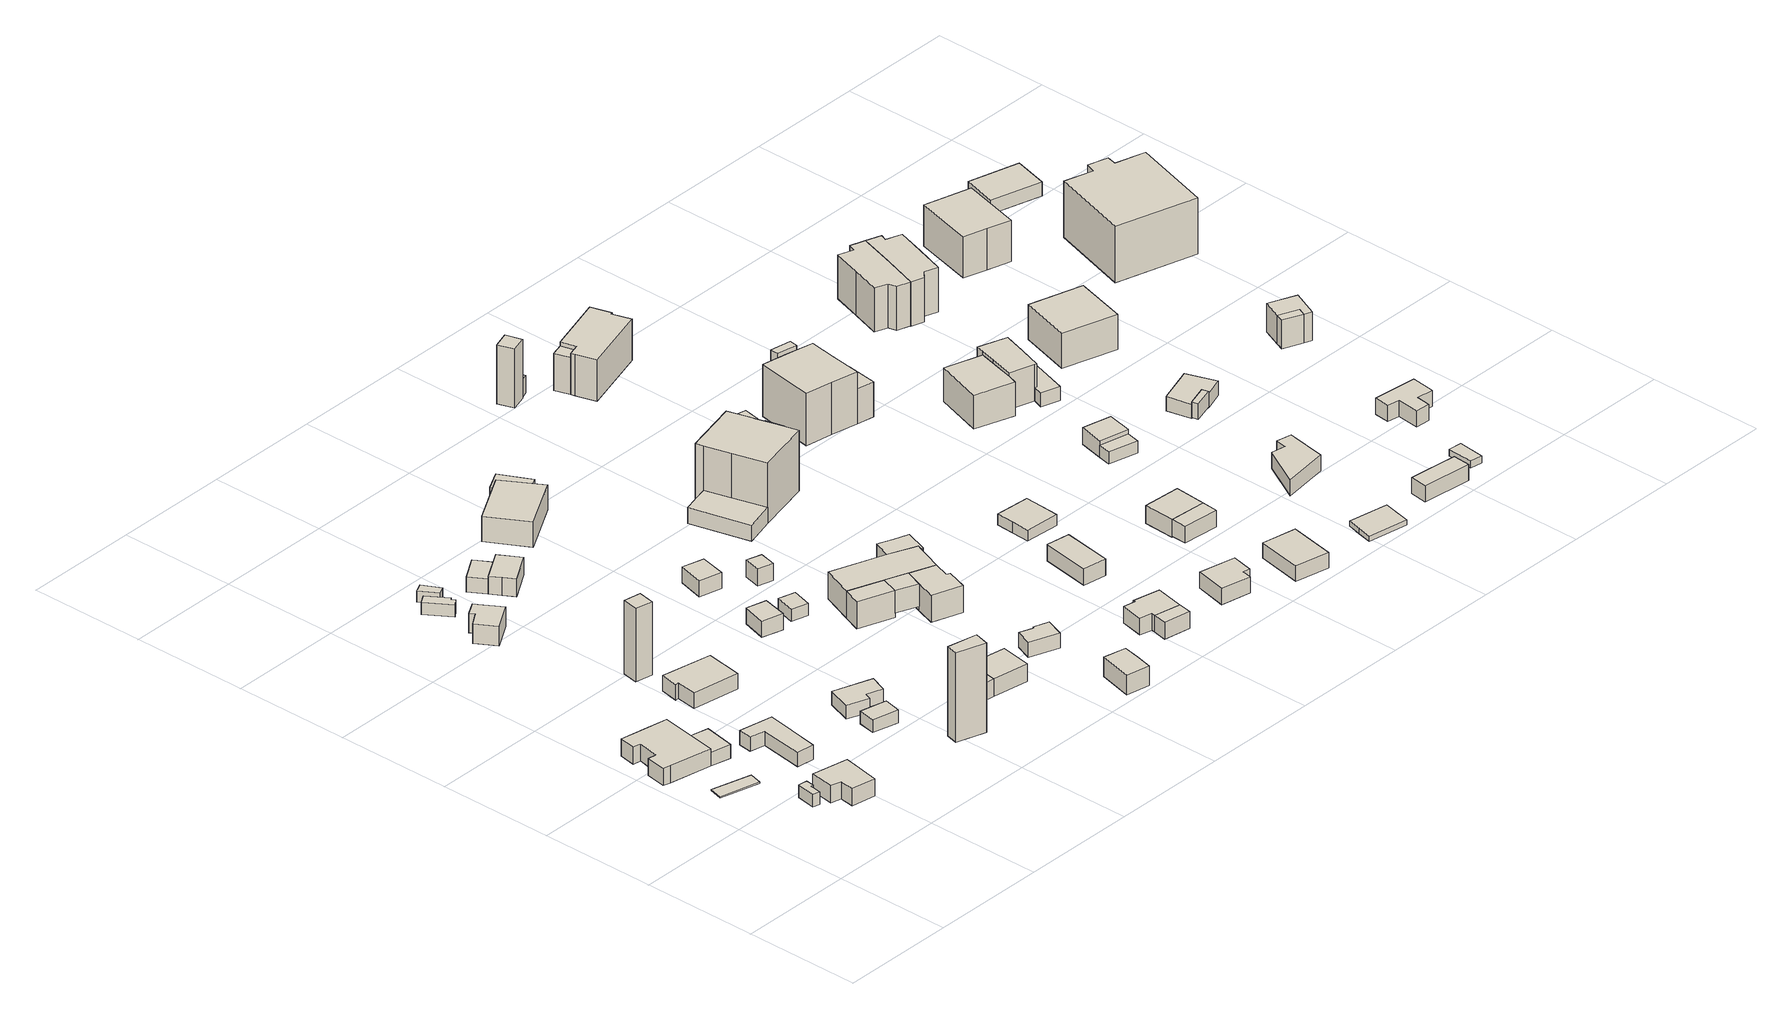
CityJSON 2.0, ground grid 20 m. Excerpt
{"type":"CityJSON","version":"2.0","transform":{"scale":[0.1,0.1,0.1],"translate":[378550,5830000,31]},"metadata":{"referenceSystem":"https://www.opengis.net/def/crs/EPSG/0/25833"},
"CityObjects":{
"building1":{"type":"Building","attributes":{"Gemeindeschluessel":"11000012","BezugspunktDach":"2200","function":"31001_2463","measuredHeight":0.22,"storeysAboveGround":1},"address":[{"country":"Germany","locality":"Berlin","thoroughfareNumber":"24 (1)","thoroughfareName":"Fährstraße"}],"geometry":[{"type":"Solid","lod":"1","boundaries":[[[[0,1,2,3]],[[4,5,6,7]],[[4,7,3,2]],[[5,4,2,1]],[[6,5,1,0]],[[7,6,0,3]]]]}]},
"building2":{"type":"Building","attributes":{"Gemeindeschluessel":"11000012","BezugspunktDach":"2200","function":"31001_1312","measuredHeight":2.21,"storeysAboveGround":1},"address":[{"country":"Germany","locality":"Berlin","thoroughfareNumber":"25 (7)","thoroughfareName":"Fährstraße"}],"geometry":[{"type":"Solid","lod":"1","boundaries":[[[[8,9,10,11,12,13]],[[14,15,16,17,18,19]],[[14,19,13,12]],[[15,14,12,11]],[[16,15,11,10]],[[17,16,10,9]],[[18,17,9,8]],[[19,18,8,13]]]]}]},
"building3":{"type":"Building","attributes":{"Gemeindeschluessel":"11000012","BezugspunktDach":"2200","function":"31001_1010","measuredHeight":3.65,"storeysAboveGround":1},"address":[{"country":"Germany","locality":"Berlin","thoroughfareNumber":"24","thoroughfareName":"Fährstraße"}],"geometry":[{"type":"Solid","lod":"1","boundaries":[[[[20,21,22,23,24,25,26,27,28,29,30]],[[31,32,33,34,35,36,37,38,39,40,41]],[[31,41,30,29]],[[32,31,29,28]],[[33,32,28,27]],[[34,33,27,26]],[[35,34,26,25]],[[36,35,25,24]],[[37,36,24,23]],[[38,37,23,22]],[[39,38,22,21]],[[40,39,21,20]],[[41,40,20,30]]]]}]},
"building4":{"type":"Building","attributes":{"Gemeindeschluessel":"11000012","BezugspunktDach":"2200","function":"31001_1312","measuredHeight":2.99,"storeysAboveGround":1},"address":[{"country":"Germany","locality":"Berlin","thoroughfareNumber":"25 (6)","thoroughfareName":"Fährstraße"}],"geometry":[{"type":"Solid","lod":"1","boundaries":[[[[42,43,44,45,46,47]],[[48,49,50,51,52,53]],[[48,53,47,46]],[[49,48,46,45]],[[50,49,45,44]],[[51,50,44,43]],[[52,51,43,42]],[[53,52,42,47]]]]}]},
"building5":{"type":"Building","attributes":{"Gemeindeschluessel":"11000012","BezugspunktDach":"2200","function":"51009_1610","measuredHeight":2.97,"storeysAboveGround":0},"address":[{"country":"Germany","locality":"Berlin"}],"geometry":[{"type":"Solid","lod":"1","boundaries":[[[[54,55,56,57]],[[38,58,59,39]],[[38,39,57,56]],[[58,38,56,55]],[[59,58,55,54]],[[39,59,54,57]]]]}]},
"building6":{"type":"Building","attributes":{"Gemeindeschluessel":"11000012","BezugspunktDach":"2200","function":"31001_1312","measuredHeight":2.5,"storeysAboveGround":1},"address":[{"country":"Germany","locality":"Berlin","thoroughfareNumber":"25 (8)","thoroughfareName":"Fährstraße"}],"geometry":[{"type":"Solid","lod":"1","boundaries":[[[[60,61,62,63,64,65]],[[66,67,68,69,70,71]],[[66,71,65,64]],[[67,66,64,63]],[[68,67,63,62]],[[69,68,62,61]],[[70,69,61,60]],[[71,70,60,65]]]]}]},
"building7":{"type":"Building","attributes":{"Gemeindeschluessel":"11000012","BezugspunktDach":"2200","function":"31001_1312","measuredHeight":12.79,"storeysAboveGround":1},"address":[{"country":"Germany","locality":"Berlin","thoroughfareNumber":"25 (10)","thoroughfareName":"Fährstraße"}],"geometry":[{"type":"Solid","lod":"1","boundaries":[[[[72,73,74,75]],[[76,77,78,79]],[[76,79,75,74]],[[77,76,74,73]],[[78,77,73,72]],[[79,78,72,75]]]]}]},
"building8":{"type":"Building","attributes":{"Gemeindeschluessel":"11000012","BezugspunktDach":"2200","function":"31001_1312","measuredHeight":2.69,"storeysAboveGround":1},"address":[{"country":"Germany","locality":"Berlin","thoroughfareNumber":"25 (9)","thoroughfareName":"Fährstraße"}],"geometry":[{"type":"Solid","lod":"1","boundaries":[[[[80,81,82,83,84,85]],[[86,87,88,89,90,91]],[[86,91,85,84]],[[87,86,84,83]],[[88,87,83,82]],[[89,88,82,81]],[[90,89,81,80]],[[91,90,80,85]]]]}]},
"building9":{"type":"Building","attributes":{"Gemeindeschluessel":"11000012","BezugspunktDach":"2200","function":"31001_1312","measuredHeight":3.4,"storeysAboveGround":1},"address":[{"country":"Germany","locality":"Berlin","thoroughfareNumber":"12B","thoroughfareName":"Fährstraße"}],"geometry":[{"type":"Solid","lod":"1","boundaries":[[[[92,93,94,95,96,97]],[[98,99,100,101,102,103]],[[98,103,97,96]],[[99,98,96,95]],[[100,99,95,94]],[[101,100,94,93]],[[102,101,93,92]],[[103,102,92,97]]]]}]},
"building10":{"type":"Building","attributes":{"Gemeindeschluessel":"11000012","BezugspunktDach":"2200","function":"51009_1611","measuredHeight":2.17,"storeysAboveGround":0},"address":[{"country":"Germany","locality":"Berlin"}],"geometry":[{"type":"Solid","lod":"1","boundaries":[[[[104,105,106,107]],[[108,109,110,111]],[[108,111,107,106]],[[109,108,106,105]],[[110,109,105,104]],[[111,110,104,107]]]]}]},
"building11":{"type":"Building","attributes":{"Gemeindeschluessel":"11000012","BezugspunktDach":"2200","function":"31001_2723","measuredHeight":2.06,"storeysAboveGround":1},"address":[{"country":"Germany","locality":"Berlin","thoroughfareNumber":"12B (1)","thoroughfareName":"Fährstraße"}],"geometry":[{"type":"Solid","lod":"1","boundaries":[[[[112,113,114,115,116,117]],[[118,119,120,121,122,123]],[[118,123,117,116]],[[119,118,116,115]],[[120,119,115,114]],[[121,120,114,113]],[[122,121,113,112]],[[123,122,112,117]]]]}]},
"building12":{"type":"Building","attributes":{"Gemeindeschluessel":"11000012","BezugspunktDach":"2200","function":"31001_2723","measuredHeight":15.61,"storeysAboveGround":1},"address":[{"country":"Germany","locality":"Berlin","thoroughfareNumber":"76 (15)","thoroughfareName":"Alt-Heiligensee"}],"geometry":[{"type":"Solid","lod":"1","boundaries":[[[[124,125,126,127]],[[128,129,130,131]],[[128,131,127,126]],[[129,128,126,125]],[[130,129,125,124]],[[131,130,124,127]]]]}]},
"building13":{"type":"Building","attributes":{"Gemeindeschluessel":"11000012","BezugspunktDach":"2200","function":"31001_2723","measuredHeight":1.94,"storeysAboveGround":1},"address":[{"country":"Germany","locality":"Berlin","thoroughfareNumber":"12A (1)","thoroughfareName":"Fährstraße"}],"geometry":[{"type":"Solid","lod":"1","boundaries":[[[[132,133,134,135]],[[136,137,138,139]],[[136,139,135,134]],[[137,136,134,133]],[[138,137,133,132]],[[139,138,132,135]]]]}]},
"building14":{"type":"Building","attributes":{"Gemeindeschluessel":"11000012","BezugspunktDach":"2200","function":"31001_1312","measuredHeight":2.45,"storeysAboveGround":1},"address":[{"country":"Germany","locality":"Berlin","thoroughfareNumber":"25 (5)","thoroughfareName":"Fährstraße"}],"geometry":[{"type":"Solid","lod":"1","boundaries":[[[[140,141,142,143,144,145]],[[146,147,148,149,150,151]],[[146,151,145,144]],[[147,146,144,143]],[[148,147,143,142]],[[149,148,142,141]],[[150,149,141,140]],[[151,150,140,145]]]]}]},
"building15":{"type":"Building","attributes":{"Gemeindeschluessel":"11000012","BezugspunktDach":"2200","function":"51009_1610","measuredHeight":2.6,"storeysAboveGround":0},"address":[{"country":"Germany","locality":"Berlin"}],"geometry":[{"type":"Solid","lod":"1","boundaries":[[[[152,153,154,155]],[[156,157,158,159]],[[156,159,155,154]],[[157,156,154,153]],[[158,157,153,152]],[[159,158,152,155]]]]}]},
"building16":{"type":"Building","attributes":{"Gemeindeschluessel":"11000012","BezugspunktDach":"2200","function":"31001_1312","measuredHeight":3.6,"storeysAboveGround":1},"address":[{"country":"Germany","locality":"Berlin","thoroughfareNumber":"12A","thoroughfareName":"Fährstraße"}],"geometry":[{"type":"Solid","lod":"1","boundaries":[[[[160,161,162,163,164]],[[165,166,167,168,158]],[[165,158,164,163]],[[166,165,163,162]],[[167,166,162,161]],[[168,167,161,160]],[[158,168,160,164]]]]}]},
"building17":{"type":"Building","attributes":{"Gemeindeschluessel":"11000012","BezugspunktDach":"2200","function":"51009_1610","measuredHeight":3.04,"storeysAboveGround":0},"address":[{"country":"Germany","locality":"Berlin"}],"geometry":[{"type":"Solid","lod":"1","boundaries":[[[[169,170,171,172]],[[173,174,175,176]],[[173,176,172,171]],[[174,173,171,170]],[[175,174,170,169]],[[176,175,169,172]]]]}]},
"building18":{"type":"Building","attributes":{"Gemeindeschluessel":"11000012","BezugspunktDach":"2200","function":"31001_1312","measuredHeight":2.78,"storeysAboveGround":1},"address":[{"country":"Germany","locality":"Berlin","thoroughfareNumber":"25 (3)","thoroughfareName":"Fährstraße"}],"geometry":[{"type":"Solid","lod":"1","boundaries":[[[[177,178,179,180]],[[181,182,183,184]],[[181,184,180,179]],[[182,181,179,178]],[[183,182,178,177]],[[184,183,177,180]]]]}]},
"building19":{"type":"Building","attributes":{"Gemeindeschluessel":"11000012","BezugspunktDach":"2200","function":"31001_1312","measuredHeight":3.09,"storeysAboveGround":1},"address":[{"country":"Germany","locality":"Berlin","thoroughfareNumber":"76 (13)","thoroughfareName":"Alt-Heiligensee"}],"geometry":[{"type":"Solid","lod":"1","boundaries":[[[[185,186,170,169]],[[174,187,188,175]],[[174,175,169,170]],[[187,174,170,186]],[[188,187,186,185]],[[175,188,185,169]]]]}]},
"building20":{"type":"Building","attributes":{"Gemeindeschluessel":"11000012","BezugspunktDach":"2200","function":"31001_1312","measuredHeight":2.57,"storeysAboveGround":1},"address":[{"country":"Germany","locality":"Berlin","thoroughfareNumber":"25 (4)","thoroughfareName":"Fährstraße"}],"geometry":[{"type":"Solid","lod":"1","boundaries":[[[[189,190,191,192]],[[193,194,195,196]],[[193,196,192,191]],[[194,193,191,190]],[[195,194,190,189]],[[196,195,189,192]]]]}]},
"building21":{"type":"Building","attributes":{"Gemeindeschluessel":"11000012","BezugspunktDach":"2200","function":"31001_1312","measuredHeight":2.84,"storeysAboveGround":1},"address":[{"country":"Germany","locality":"Berlin","thoroughfareNumber":"25 (1)","thoroughfareName":"Fährstraße"}],"geometry":[{"type":"Solid","lod":"1","boundaries":[[[[197,198,199,200]],[[201,202,203,204]],[[201,204,200,199]],[[202,201,199,198]],[[203,202,198,197]],[[204,203,197,200]]]]}]},
"building22":{"type":"Building","attributes":{"Gemeindeschluessel":"11000012","BezugspunktDach":"2200","function":"31001_1312","measuredHeight":3.73,"storeysAboveGround":1},"address":[{"country":"Germany","locality":"Berlin","thoroughfareNumber":"76 (11)","thoroughfareName":"Alt-Heiligensee"}],"geometry":[{"type":"Solid","lod":"1","boundaries":[[[[205,206,207,208,209]],[[210,211,212,213,214]],[[210,214,209,208]],[[211,210,208,207]],[[212,211,207,206]],[[213,212,206,205]],[[214,213,205,209]]]]}]},
"building23":{"type":"Building","attributes":{"Gemeindeschluessel":"11000012","BezugspunktDach":"2200","function":"31001_1010","measuredHeight":5.39,"storeysAboveGround":1},"address":[{"country":"Germany","locality":"Berlin","thoroughfareNumber":"12","thoroughfareName":"Fährstraße"}],"geometry":[{"type":"Solid","lod":"1","boundaries":[[[[215,216,217,218]],[[219,220,221,222]],[[219,222,218,217]],[[220,219,217,216]],[[221,220,216,215]],[[222,221,215,218]]]]}]},
"building24":{"type":"Building","attributes":{"Gemeindeschluessel":"11000012","BezugspunktDach":"2200","function":"31001_1312","measuredHeight":3.02,"storeysAboveGround":1},"address":[{"country":"Germany","locality":"Berlin","thoroughfareNumber":"25 (2)","thoroughfareName":"Fährstraße"}],"geometry":[{"type":"Solid","lod":"1","boundaries":[[[[223,224,225,226]],[[227,228,229,230]],[[227,230,226,225]],[[228,227,225,224]],[[229,228,224,223]],[[230,229,223,226]]]]}]},
"building25":{"type":"Building","attributes":{"Gemeindeschluessel":"11000012","BezugspunktDach":"2200","function":"31001_2723","measuredHeight":2.63,"storeysAboveGround":1},"address":[{"country":"Germany","locality":"Berlin","thoroughfareNumber":"76 (12)","thoroughfareName":"Alt-Heiligensee"}],"geometry":[{"type":"Solid","lod":"1","boundaries":[[[[231,232,233,234,235,236]],[[237,238,239,240,241,242]],[[237,242,236,235]],[[238,237,235,234]],[[239,238,234,233]],[[240,239,233,232]],[[241,240,232,231]],[[242,241,231,236]]]]}]},
"building26":{"type":"Building","attributes":{"Gemeindeschluessel":"11000012","BezugspunktDach":"2200","function":"51009_1610","measuredHeight":3.82,"storeysAboveGround":0},"address":[{"country":"Germany","locality":"Berlin"}],"geometry":[{"type":"Solid","lod":"1","boundaries":[[[[243,244,245,246]],[[247,248,249,250]],[[247,250,246,245]],[[248,247,245,244]],[[249,248,244,243]],[[250,249,243,246]]]]}]},
"building27":{"type":"Building","attributes":{"Gemeindeschluessel":"11000012","function":"31001_1010"},"address":[{"country":"Germany","locality":"Berlin","thoroughfareNumber":"27","thoroughfareName":"Fährstraße"}],"children":["building27-1","building27-2","building27-3","building27-4"]},
"building27-1":{"type":"BuildingPart","attributes":{"BezugspunktDach":"2200","measuredHeight":4.66,"storeysAboveGround":1},"parents":["building27"],"geometry":[{"type":"MultiSurface","lod":"1","boundaries":[[[245,244,251,252,253,254,255]],[[256,257,258,259,260,261,262]],[[256,262,255,254]],[[257,256,254,253]],[[263,264,265,257,253,252],[265,264,266,257]],[[259,258,252,251]],[[261,260,244,245]],[[258,265,264,263]],[[264,265,257,266]],[[244,260,259,251]],[[245,255,262,261]]]}]},
"building27-2":{"type":"BuildingPart","attributes":{"BezugspunktDach":"2200","measuredHeight":7.14,"storeysAboveGround":1},"parents":["building27"],"geometry":[{"type":"Solid","lod":"1","boundaries":[[[[264,263,267,268,269,270,266]],[[271,272,273,274,258,265,257]],[[271,257,266,270]],[[272,271,270,269]],[[273,272,269,268]],[[274,273,268,267]],[[258,274,267,263]],[[265,258,263,264]],[[257,265,264,266]]]]}]},
"building27-3":{"type":"BuildingPart","attributes":{"BezugspunktDach":"2200","measuredHeight":4.66,"storeysAboveGround":1},"parents":["building27"],"geometry":[{"type":"Solid","lod":"1","boundaries":[[[[246,245,255,275]],[[262,261,276,277]],[[262,277,275,255]],[[276,261,245,246]],[[277,276,246,275]],[[255,245,261,262]]]]}]},
"building27-4":{"type":"BuildingPart","attributes":{"BezugspunktDach":"2200","measuredHeight":4.74,"storeysAboveGround":1},"parents":["building27"],"geometry":[{"type":"MultiSurface","lod":"1","boundaries":[[[278,279,280,251,244,243,281]],[[282,260,259,283,284,285,286]],[[282,286,281,243]],[[260,282,243,244]],[[287,251,244,260,244,251]],[[283,259,251,280]],[[284,283,280,279]],[[285,284,279,278]],[[286,285,278,281]],[[259,260,244,251,287]]]}]},
"building28":{"type":"Building","attributes":{"Gemeindeschluessel":"11000012","BezugspunktDach":"2200","function":"31001_2463","measuredHeight":2.9,"storeysAboveGround":1},"address":[{"country":"Germany","locality":"Berlin","thoroughfareNumber":"12 (1)","thoroughfareName":"Fährstraße"}],"geometry":[{"type":"Solid","lod":"1","boundaries":[[[[288,289,290,291,292]],[[293,294,295,219,296]],[[293,296,292,291]],[[294,293,291,290]],[[295,294,290,289]],[[219,295,289,288]],[[296,219,288,292]]]]}]},
"building29":{"type":"Building","attributes":{"Gemeindeschluessel":"11000012","BezugspunktDach":"2200","function":"31001_2463","measuredHeight":3.04,"storeysAboveGround":1},"address":[{"country":"Germany","locality":"Berlin","thoroughfareNumber":"28 (1)","thoroughfareName":"Fährstraße"}],"geometry":[{"type":"Solid","lod":"1","boundaries":[[[[297,298,299,300,301]],[[302,303,304,305,306]],[[302,306,301,300]],[[303,302,300,299]],[[304,303,299,298]],[[305,304,298,297]],[[306,305,297,301]]]]}]},
"building30":{"type":"Building","attributes":{"Gemeindeschluessel":"11000012","BezugspunktDach":"2200","function":"51009_1610","measuredHeight":2.92,"storeysAboveGround":0},"address":[{"country":"Germany","locality":"Berlin"}],"geometry":[{"type":"Solid","lod":"1","boundaries":[[[[307,308,309,310]],[[311,312,313,314]],[[311,314,310,309]],[[312,311,309,308]],[[313,312,308,307]],[[314,313,307,310]]]]}]},
"building31":{"type":"Building","attributes":{"Gemeindeschluessel":"11000012","BezugspunktDach":"2200","function":"31001_1312","measuredHeight":2.95,"storeysAboveGround":1},"address":[{"country":"Germany","locality":"Berlin","thoroughfareNumber":"76 (10)","thoroughfareName":"Alt-Heiligensee"}],"geometry":[{"type":"Solid","lod":"1","boundaries":[[[[315,309,308,316,317,318,319,320]],[[321,322,323,324,312,311,325,326]],[[321,326,320,319]],[[322,321,319,318]],[[323,322,318,317]],[[324,323,317,316]],[[312,324,316,308]],[[311,312,308,309]],[[325,311,309,315]],[[326,325,315,320]]]]}]},
"building32":{"type":"Building","attributes":{"Gemeindeschluessel":"11000012","function":"31001_1010"},"address":[{"country":"Germany","locality":"Berlin","thoroughfareNumber":"28","thoroughfareName":"Fährstraße"}],"children":["building32-1","building32-2","building32-3"]},
"building32-1":{"type":"BuildingPart","attributes":{"BezugspunktDach":"2200","measuredHeight":12.98,"storeysAboveGround":2},"parents":["building32"],"geometry":[{"type":"MultiSurface","lod":"1","boundaries":[[[327,328,329,330,331,332,333,334,335,336]],[[337,338,339,340,341,342,304,343,303,344]],[[337,344,336,335]],[[338,337,335,334],[345,346,347,348]],[[339,338,334,333]],[[349,350,333,332]],[[351,349,340,332,331]],[[341,351,331]],[[342,341,331,330]],[[304,342,330,329]],[[343,304,329,328]],[[303,343,328,327]],[[344,303,327,336]],[[347,346,345,348]],[[340,339,350,349]],[[352,341,340,349,351]]]}]},
"building32-2":{"type":"BuildingPart","attributes":{"BezugspunktDach":"2200","measuredHeight":8.15,"storeysAboveGround":2},"parents":["building32"],"geometry":[{"type":"MultiSurface","lod":"1","boundaries":[[[351,353,354,355,350]],[[338,356,357,341,339]],[[338,339,350,355]],[[356,338,346,358,359,347,360,355,354]],[[357,356,354,353]],[[341,357,353,351]],[[361,340,362]],[[360,347,359,358,346]],[[363,341,351]],[[339,362,340,349,350]],[[341,351,349,340,361]]]}]},
"building32-3":{"type":"BuildingPart","attributes":{"BezugspunktDach":"2200","measuredHeight":7.68,"storeysAboveGround":2},"parents":["building32"],"geometry":[{"type":"Solid","lod":"1","boundaries":[[[[347,359,364,365,366,348]],[[367,368,369,358,346,345]],[[367,345,348,366]],[[368,367,366,365]],[[369,368,365,364]],[[358,369,364,359]],[[358,359,347,346]],[[345,346,347,348]]]]}]},
"building33":{"type":"Building","attributes":{"Gemeindeschluessel":"11000012","BezugspunktDach":"2200","function":"31001_1312","measuredHeight":2.84,"storeysAboveGround":1},"address":[{"country":"Germany","locality":"Berlin","thoroughfareNumber":"74 (12)","thoroughfareName":"Alt-Heiligensee"}],"geometry":[{"type":"Solid","lod":"1","boundaries":[[[[370,371,372,373]],[[374,375,376,377]],[[374,377,373,372]],[[375,374,372,371]],[[376,375,371,370]],[[377,376,370,373]]]]}]},
"building34":{"type":"Building","attributes":{"Gemeindeschluessel":"11000012","BezugspunktDach":"2200","function":"31001_1312","measuredHeight":2.86,"storeysAboveGround":1},"address":[{"country":"Germany","locality":"Berlin","thoroughfareNumber":"76 (9)","thoroughfareName":"Alt-Heiligensee"}],"geometry":[{"type":"Solid","lod":"1","boundaries":[[[[378,379,380,381,382,383]],[[384,385,386,387,388,389]],[[384,389,383,382]],[[385,384,382,381]],[[386,385,381,380]],[[387,386,380,379]],[[388,387,379,378]],[[389,388,378,383]]]]}]},
"building35":{"type":"Building","attributes":{"Gemeindeschluessel":"11000012","BezugspunktDach":"2200","function":"31001_2000","measuredHeight":10.31,"storeysAboveGround":1},"address":[{"country":"Germany","locality":"Berlin","thoroughfareNumber":"10 (1)","thoroughfareName":"Fährstraße"}],"geometry":[{"type":"Solid","lod":"1","boundaries":[[[[390,391,392,393]],[[394,395,396,397]],[[394,397,393,392]],[[395,394,392,391]],[[396,395,391,390]],[[397,396,390,393]]]]}]},
"building36":{"type":"Building","attributes":{"Gemeindeschluessel":"11000012","BezugspunktDach":"2200","function":"31001_1312","measuredHeight":2.56,"storeysAboveGround":1},"address":[{"country":"Germany","locality":"Berlin","thoroughfareNumber":"74 (11)","thoroughfareName":"Alt-Heiligensee"}],"geometry":[{"type":"Solid","lod":"1","boundaries":[[[[398,399,400,401,402,403]],[[404,405,406,407,408,409]],[[404,409,403,402]],[[405,404,402,401]],[[406,405,401,400]],[[407,406,400,399]],[[408,407,399,398]],[[409,408,398,403]]]]}]},
"building37":{"type":"Building","attributes":{"Gemeindeschluessel":"11000012","BezugspunktDach":"2200","function":"51009_1610","measuredHeight":3,"storeysAboveGround":0},"address":[{"country":"Germany","locality":"Berlin"}],"geometry":[{"type":"Solid","lod":"1","boundaries":[[[[410,411,412,413]],[[414,415,416,417]],[[414,417,413,412]],[[415,414,412,411]],[[416,415,411,410]],[[417,416,410,413]]]]}]},
"building38":{"type":"Building","attributes":{"Gemeindeschluessel":"11000012","BezugspunktDach":"2200","function":"51009_1610","measuredHeight":6.53,"storeysAboveGround":0},"address":[{"country":"Germany","locality":"Berlin"}],"geometry":[{"type":"Solid","lod":"1","boundaries":[[[[418,419,420,421]],[[422,423,424,425]],[[422,425,421,420]],[[423,422,420,419]],[[424,423,419,418]],[[425,424,418,421]]]]}]},
"building39":{"type":"Building","attributes":{"Gemeindeschluessel":"11000012","BezugspunktDach":"2200","function":"31001_2463","measuredHeight":2.23,"storeysAboveGround":1},"address":[{"country":"Germany","locality":"Berlin","thoroughfareNumber":"28 (2)","thoroughfareName":"Fährstraße"}],"geometry":[{"type":"Solid","lod":"1","boundaries":[[[[426,427,428,429]],[[430,431,432,433]],[[430,433,429,428]],[[431,430,428,427]],[[432,431,427,426]],[[433,432,426,429]]]]}]},
"building40":{"type":"Building","attributes":{"Gemeindeschluessel":"11000012","BezugspunktDach":"2200","function":"31001_1312","measuredHeight":2.7,"storeysAboveGround":1},"address":[{"country":"Germany","locality":"Berlin","thoroughfareNumber":"76 (26)","thoroughfareName":"Alt-Heiligensee"}],"geometry":[{"type":"Solid","lod":"1","boundaries":[[[[434,435,436,437]],[[438,439,440,441]],[[438,441,437,436]],[[439,438,436,435]],[[440,439,435,434]],[[441,440,434,437]]]]}]},
"building41":{"type":"Building","attributes":{"Gemeindeschluessel":"11000012","BezugspunktDach":"2200","function":"51009_1610","measuredHeight":2.89,"storeysAboveGround":0},"address":[{"country":"Germany","locality":"Berlin"}],"geometry":[{"type":"Solid","lod":"1","boundaries":[[[[442,443,444,445]],[[446,447,448,449]],[[446,449,445,444]],[[447,446,444,443]],[[448,447,443,442]],[[449,448,442,445]]]]}]},
"building42":{"type":"Building","attributes":{"Gemeindeschluessel":"11000012","BezugspunktDach":"2200","function":"31001_1312","measuredHeight":3.02,"storeysAboveGround":1},"address":[{"country":"Germany","locality":"Berlin","thoroughfareNumber":"74 (13)","thoroughfareName":"Alt-Heiligensee"}],"geometry":[{"type":"Solid","lod":"1","boundaries":[[[[443,450,451,444]],[[452,453,454,455]],[[452,455,444,451]],[[453,452,451,450]],[[454,453,450,443]],[[455,454,443,444]]]]}]},
"building43":{"type":"Building","attributes":{"Gemeindeschluessel":"11000012","BezugspunktDach":"2200","function":"31001_1010","measuredHeight":8.7,"storeysAboveGround":1},"address":[{"country":"Germany","locality":"Berlin","thoroughfareNumber":"10","thoroughfareName":"Fährstraße"}],"geometry":[{"type":"Solid","lod":"1","boundaries":[[[[456,457,458,459,460,461,462,463,464,465]],[[423,422,466,467,468,469,470,471,472,424]],[[423,424,465,464]],[[422,423,464,463]],[[466,422,463,462]],[[467,466,462,461]],[[468,467,461,460]],[[469,468,460,459]],[[470,469,459,458]],[[471,470,458,457]],[[472,471,457,456]],[[424,472,456,465]]]]}]},
"building44":{"type":"Building","attributes":{"Gemeindeschluessel":"11000012","function":"31001_1010"},"address":[{"country":"Germany","locality":"Berlin","thoroughfareNumber":"29","thoroughfareName":"Fährstraße"}],"children":["building44-1","building44-2"]},
"building44-1":{"type":"BuildingPart","attributes":{"BezugspunktDach":"2200","measuredHeight":12.15,"storeysAboveGround":1},"parents":["building44"],"geometry":[{"type":"MultiSurface","lod":"1","boundaries":[[[473,474,475,476,477,478,479]],[[480,481,482,483,484,485,486]],[[480,486,479,478]],[[481,480,478,477]],[[482,481,477,476]],[[483,482,476,475]],[[487,488,475,474]],[[485,484,474,473]],[[486,485,473,479]],[[484,483,488,487]]]}]},
"building44-2":{"type":"BuildingPart","attributes":{"BezugspunktDach":"2200","measuredHeight":6.11,"storeysAboveGround":1},"parents":["building44"],"geometry":[{"type":"Solid","lod":"1","boundaries":[[[[489,490,488,487]],[[483,491,492,484]],[[491,483,488,490]],[[492,491,490,489]],[[484,492,489,487]],[[483,484,487,488]]]]}]},
"building45":{"type":"Building","attributes":{"Gemeindeschluessel":"11000012","BezugspunktDach":"2200","function":"51009_1610","measuredHeight":9.56,"storeysAboveGround":0},"address":[{"country":"Germany","locality":"Berlin"}],"geometry":[{"type":"Solid","lod":"1","boundaries":[[[[493,494,495,496]],[[497,498,499,500]],[[497,500,496,495]],[[498,497,495,494]],[[499,498,494,493]],[[500,499,493,496]]]]}]},
"building46":{"type":"Building","attributes":{"Gemeindeschluessel":"11000012","BezugspunktDach":"2200","function":"31001_1312","measuredHeight":1.49,"storeysAboveGround":1},"address":[{"country":"Germany","locality":"Berlin","thoroughfareNumber":"76 (8)","thoroughfareName":"Alt-Heiligensee"}],"geometry":[{"type":"Solid","lod":"1","boundaries":[[[[501,502,503,504,505,506]],[[507,508,509,510,511,512]],[[507,512,506,505]],[[508,507,505,504]],[[509,508,504,503]],[[510,509,503,502]],[[511,510,502,501]],[[512,511,501,506]]]]}]},
"building47":{"type":"Building","attributes":{"Gemeindeschluessel":"11000012","BezugspunktDach":"2200","function":"51009_1610","measuredHeight":2.12,"storeysAboveGround":0},"address":[{"country":"Germany","locality":"Berlin"}],"geometry":[{"type":"Solid","lod":"1","boundaries":[[[[513,514,515,516]],[[517,518,519,520]],[[517,520,516,515]],[[518,517,515,514]],[[519,518,514,513]],[[520,519,513,516]]]]}]},
"building48":{"type":"Building","attributes":{"Gemeindeschluessel":"11000012","BezugspunktDach":"2200","function":"31001_1312","measuredHeight":3.42,"storeysAboveGround":1},"address":[{"country":"Germany","locality":"Berlin","thoroughfareNumber":"74 (10)","thoroughfareName":"Alt-Heiligensee"}],"geometry":[{"type":"Solid","lod":"1","boundaries":[[[[521,522,523,524]],[[525,526,518,517]],[[525,517,524,523]],[[526,525,523,522]],[[518,526,522,521]],[[517,518,521,524]]]]}]},
"building49":{"type":"Building","attributes":{"Gemeindeschluessel":"11000012","BezugspunktDach":"2200","function":"31001_1010","measuredHeight":9.29,"storeysAboveGround":1},"address":[{"country":"Germany","locality":"Berlin","thoroughfareNumber":"30B","thoroughfareName":"Fährstraße"}],"geometry":[{"type":"Solid","lod":"1","boundaries":[[[[527,528,529,530,531,532]],[[533,534,535,536,537,538]],[[533,538,532,531]],[[534,533,531,530]],[[535,534,530,529]],[[536,535,529,528]],[[537,536,528,527]],[[538,537,527,532]]]]}]},
"building50":{"type":"Building","attributes":{"Gemeindeschluessel":"11000012","BezugspunktDach":"2200","function":"31001_1312","measuredHeight":2.84,"storeysAboveGround":1},"address":[{"country":"Germany","locality":"Berlin","thoroughfareNumber":"74 (14)","thoroughfareName":"Alt-Heiligensee"}],"geometry":[{"type":"Solid","lod":"1","boundaries":[[[[539,540,541,542,543,544]],[[545,546,547,548,549,550]],[[545,550,544,543]],[[546,545,543,542]],[[547,546,542,541]],[[548,547,541,540]],[[549,548,540,539]],[[550,549,539,544]]]]}]},
"building51":{"type":"Building","attributes":{"Gemeindeschluessel":"11000012","BezugspunktDach":"2200","function":"31001_1010","measuredHeight":8.17,"storeysAboveGround":1},"address":[{"country":"Germany","locality":"Berlin","thoroughfareNumber":"30C","thoroughfareName":"Fährstraße"}],"geometry":[{"type":"Solid","lod":"1","boundaries":[[[[551,552,553,554,555,556,557,558]],[[559,560,561,562,563,564,565,566]],[[559,566,558,557]],[[560,559,557,556]],[[561,560,556,555]],[[562,561,555,554]],[[563,562,554,553]],[[564,563,553,552]],[[565,564,552,551]],[[566,565,551,558]]]]}]},
"building52":{"type":"Building","attributes":{"Gemeindeschluessel":"11000012","BezugspunktDach":"2200","function":"31001_1312","measuredHeight":2.81,"storeysAboveGround":1},"address":[{"country":"Germany","locality":"Berlin","thoroughfareNumber":"76 (7)","thoroughfareName":"Alt-Heiligensee"}],"geometry":[{"type":"Solid","lod":"1","boundaries":[[[[567,568,569,570]],[[571,572,573,574]],[[571,574,570,569]],[[572,571,569,568]],[[573,572,568,567]],[[574,573,567,570]]]]}]},
"building53":{"type":"Building","attributes":{"Gemeindeschluessel":"11000012","BezugspunktDach":"2200","function":"31001_2463","measuredHeight":2.42,"storeysAboveGround":1},"address":[{"country":"Germany","locality":"Berlin","thoroughfareNumber":"30C (1)","thoroughfareName":"Fährstraße"}],"geometry":[{"type":"Solid","lod":"1","boundaries":[[[[575,576,577,578,579,580]],[[565,564,562,581,582,583]],[[565,583,580,579]],[[564,565,579,578]],[[562,564,578,577]],[[581,562,577,576]],[[582,581,576,575]],[[583,582,575,580]]]]}]},
"building54":{"type":"Building","attributes":{"Gemeindeschluessel":"11000012","BezugspunktDach":"2200","function":"51009_1610","measuredHeight":2.78,"storeysAboveGround":0},"address":[{"country":"Germany","locality":"Berlin"}],"geometry":[{"type":"Solid","lod":"1","boundaries":[[[[584,585,586,587]],[[588,589,590,591]],[[588,591,587,586]],[[589,588,586,585]],[[590,589,585,584]],[[591,590,584,587]]]]}]},
"building55":{"type":"Building","attributes":{"Gemeindeschluessel":"11000012","BezugspunktDach":"2200","function":"31001_1312","measuredHeight":2.5,"storeysAboveGround":1},"address":[{"country":"Germany","locality":"Berlin","thoroughfareNumber":"74 (9)","thoroughfareName":"Alt-Heiligensee"}],"geometry":[{"type":"Solid","lod":"1","boundaries":[[[[592,593,594,595,596,597]],[[598,599,600,601,602,603]],[[598,603,597,596]],[[599,598,596,595]],[[600,599,595,594]],[[601,600,594,593]],[[602,601,593,592]],[[603,602,592,597]]]]}]},
"building56":{"type":"Building","attributes":{"Gemeindeschluessel":"11000012","BezugspunktDach":"2200","function":"31001_2723","measuredHeight":1.11,"storeysAboveGround":1},"address":[{"country":"Germany","locality":"Berlin","thoroughfareNumber":"76 (6)","thoroughfareName":"Alt-Heiligensee"}],"geometry":[{"type":"Solid","lod":"1","boundaries":[[[[604,605,606,607]],[[608,609,610,611]],[[608,611,607,606]],[[609,608,606,605]],[[610,609,605,604]],[[611,610,604,607]]]]}]},
"building57":{"type":"Building","attributes":{"Gemeindeschluessel":"11000012","BezugspunktDach":"2200","function":"31001_1010","measuredHeight":11.02,"storeysAboveGround":1},"address":[{"country":"Germany","locality":"Berlin","thoroughfareNumber":"30","thoroughfareName":"Fährstraße"}],"geometry":[{"type":"Solid","lod":"1","boundaries":[[[[612,613,614,615,616,617,618,619,620,621]],[[622,623,624,625,626,627,628,629,630,631]],[[622,631,621,620]],[[623,622,620,619]],[[624,623,619,618]],[[625,624,618,617]],[[626,625,617,616]],[[627,626,616,615]],[[628,627,615,614]],[[629,628,614,613]],[[630,629,613,612]],[[631,630,612,621]]]]}]},
"building58":{"type":"Building","attributes":{"Gemeindeschluessel":"11000012","BezugspunktDach":"2200","function":"31001_1010","measuredHeight":7.69,"storeysAboveGround":1},"address":[{"country":"Germany","locality":"Berlin","thoroughfareNumber":"31A","thoroughfareName":"Fährstraße"}],"geometry":[{"type":"Solid","lod":"1","boundaries":[[[[632,633,634,635]],[[636,637,638,639]],[[636,639,635,634]],[[637,636,634,633]],[[638,637,633,632]],[[639,638,632,635]]]]}]},
"building59":{"type":"Building","attributes":{"Gemeindeschluessel":"11000012","BezugspunktDach":"2200","function":"31001_1010","measuredHeight":11.09,"storeysAboveGround":1},"address":[{"country":"Germany","locality":"Berlin","thoroughfareNumber":"30A","thoroughfareName":"Fährstraße"}],"geometry":[{"type":"Solid","lod":"1","boundaries":[[[[640,641,642,643,644,645,646,616,615,614]],[[647,648,649,650,651,652,653,654,655,656]],[[647,656,614,615]],[[648,647,615,616]],[[649,648,616,646]],[[650,649,646,645]],[[651,650,645,644]],[[652,651,644,643]],[[653,652,643,642]],[[654,653,642,641]],[[655,654,641,640]],[[656,655,640,614]]]]}]},
"building60":{"type":"Building","attributes":{"Gemeindeschluessel":"11000012","BezugspunktDach":"2200","function":"31001_1312","measuredHeight":2.76,"storeysAboveGround":1},"address":[{"country":"Germany","locality":"Berlin","thoroughfareNumber":"74 (15)","thoroughfareName":"Alt-Heiligensee"}],"geometry":[{"type":"Solid","lod":"1","boundaries":[[[[657,658,659,660,661,662,663,664]],[[665,666,667,668,669,670,671,672]],[[665,672,664,663]],[[666,665,663,662]],[[667,666,662,661]],[[668,667,661,660]],[[669,668,660,659]],[[670,669,659,658]],[[671,670,658,657]],[[672,671,657,664]]]]}]},
"building61":{"type":"Building","attributes":{"Gemeindeschluessel":"11000012","BezugspunktDach":"2200","function":"51009_1610","measuredHeight":4.97,"storeysAboveGround":0},"address":[{"country":"Germany","locality":"Berlin"}],"geometry":[{"type":"Solid","lod":"1","boundaries":[[[[673,674,675,676]],[[677,678,679,680]],[[677,680,676,675]],[[678,677,675,674]],[[679,678,674,673]],[[680,679,673,676]]]]}]},
"building62":{"type":"Building","attributes":{"Gemeindeschluessel":"11000012","BezugspunktDach":"2200","function":"31001_1312","measuredHeight":5.01,"storeysAboveGround":1},"address":[{"country":"Germany","locality":"Berlin","thoroughfareNumber":"74 (8)","thoroughfareName":"Alt-Heiligensee"}],"geometry":[{"type":"Solid","lod":"1","boundaries":[[[[674,673,681,682,683,675]],[[684,685,686,679,678,677]],[[684,677,675,683]],[[685,684,683,682]],[[686,685,682,681]],[[679,686,681,673]],[[678,679,673,674]],[[677,678,674,675]]]]}]},
"building63":{"type":"Building","attributes":{"Gemeindeschluessel":"11000012","BezugspunktDach":"2200","function":"31001_1010","measuredHeight":8.01,"storeysAboveGround":1},"address":[{"country":"Germany","locality":"Berlin","thoroughfareNumber":"31","thoroughfareName":"Fährstraße"}],"geometry":[{"type":"Solid","lod":"1","boundaries":[[[[687,688,689,690,691]],[[692,693,694,695,696]],[[692,696,691,690]],[[693,692,690,689]],[[694,693,689,688]],[[695,694,688,687]],[[696,695,687,691]]]]}]},
"building64":{"type":"Building","attributes":{"Gemeindeschluessel":"11000012","BezugspunktDach":"2200","function":"31001_1010","measuredHeight":12.62,"storeysAboveGround":2},"address":[{"country":"Germany","locality":"Berlin","thoroughfareNumber":"32","thoroughfareName":"Fährstraße"}],"geometry":[{"type":"Solid","lod":"1","boundaries":[[[[697,698,699,700,701,702,703,704]],[[705,706,707,708,709,710,711,712]],[[705,712,704,703]],[[706,705,703,702]],[[707,706,702,701]],[[708,707,701,700]],[[709,708,700,699]],[[710,709,699,698]],[[711,710,698,697]],[[712,711,697,704]]]]}]},
"building65":{"type":"Building","attributes":{"Gemeindeschluessel":"11000012","BezugspunktDach":"2200","function":"31001_2463","measuredHeight":2.44,"storeysAboveGround":1},"address":[{"country":"Germany","locality":"Berlin","thoroughfareNumber":"32 (1)","thoroughfareName":"Fährstraße"}],"geometry":[{"type":"Solid","lod":"1","boundaries":[[[[713,714,715,716]],[[717,718,719,720]],[[717,720,716,715]],[[718,717,715,714]],[[719,718,714,713]],[[720,719,713,716]]]]}]}
},
"vertices":[
[110,256,15],[116,278,15],[48,296,15],[42,273,15],[48,296,13],[116,278,13],[110,256,13],[42,273,13],
[124,151,36],[127,170,36],[132,171,36],[133,185,36],[118,187,36],[112,154,36],[118,187,14],[133,185,14],[132,171,14],[127,170,14],[124,151,14],[112,154,14],
[23,354,44],[96,340,44],[105,393,44],[113,441,44],[78,447,44],[29,456,44],[24,428,44],[38,426,44],[30,389,44],[16,391,44],[10,357,44],[16,391,14],[30,389,14],[38,426,14],[24,428,14],[29,456,14],[78,447,14],[113,441,14],[105,393,14],[96,340,14],[23,354,14],[10,357,14],
[155,136,45],[152,112,45],[194,105,45],[206,170,45],[143,182,45],[137,141,45],[143,182,15],[206,170,15],[194,105,15],[152,112,15],[155,136,15],[137,141,15],
[131,332,38],[141,385,38],[105,393,38],[96,340,38],[141,385,14],[131,332,14],
[190,317,39],[179,243,39],[209,239,39],[226,335,39],[167,346,39],[164,323,39],[167,346,14],[226,335,14],[209,239,14],[179,243,14],[190,317,14],[164,323,14],
[223,567,142],[228,595,142],[198,600,142],[193,573,142],[198,600,14],[228,595,14],[223,567,14],[193,573,14],
[202,497,40],[197,462,40],[279,449,40],[289,512,40],[202,528,40],[196,497,40],[202,528,13],[289,512,13],[279,449,13],[197,462,13],[202,497,13],[196,497,13],
[138,791,44],[184,819,44],[157,861,44],[135,848,44],[140,840,44],[117,825,44],[140,840,10],[135,848,10],[157,861,10],[184,819,10],[138,791,10],[117,825,10],
[366,211,36],[373,241,36],[327,251,36],[321,222,36],[327,251,14],[373,241,14],[366,211,14],[321,222,14],
[153,891,31],[164,900,31],[160,905,31],[164,908,31],[141,943,31],[125,933,31],[141,943,10],[164,908,10],[160,905,10],[164,900,10],[153,891,10],[125,933,10],
[430,95,172],[437,121,172],[385,131,172],[380,111,172],[385,131,16],[437,121,16],[430,95,16],[380,111,16],
[164,930,30],[177,937,30],[161,967,30],[146,960,30],[161,967,10],[177,937,10],[164,930,10],[146,960,10],
[359,261,38],[364,273,38],[392,264,38],[403,293,38],[337,316,38],[323,275,38],[337,316,14],[403,293,14],[392,264,14],[364,273,14],[359,261,14],[323,275,14],
[232,896,36],[272,920,36],[255,949,36],[215,924,36],[255,949,10],[272,920,10],[232,896,10],[215,924,10],
[243,878,41],[254,860,41],[305,891,41],[283,927,41],[232,896,41],[283,927,10],[305,891,10],[254,860,10],[243,878,10],
[509,151,47],[518,204,47],[496,208,47],[487,154,47],[496,208,16],[518,204,16],[509,151,16],[487,154,16],
[442,504,42],[452,546,42],[418,555,42],[406,514,42],[418,555,14],[452,546,14],[442,504,14],[406,514,14],
[572,141,47],[581,194,47],[581,194,16],[572,141,16],
[495,502,35],[505,536,35],[476,544,35],[466,510,35],[476,544,14],[505,536,14],[495,502,14],[466,510,14],
[462,642,45],[472,686,45],[435,696,45],[423,652,45],[435,696,17],[472,686,17],[462,642,17],[423,652,17],
[685,2,48],[692,31,48],[698,60,48],[659,68,48],[644,10,48],[659,68,14],[698,60,14],[692,31,14],[685,2,14],[644,10,14],
[368,928,56],[457,979,56],[417,1045,56],[329,995,56],[417,1045,12],[457,979,12],[368,928,12],[329,995,12],
[531,602,45],[537,630,45],[511,638,45],[504,609,45],[511,638,15],[537,630,15],[531,602,15],[504,609,15],
[673,166,41],[685,198,41],[660,207,41],[658,204,41],[634,213,41],[623,184,41],[634,213,15],[658,204,15],[660,207,15],[685,198,15],[673,166,15],[623,184,15],
[613,389,60],[625,421,60],[588,435,60],[577,404,60],[588,435,21],[625,421,21],[613,389,21],[577,404,21],
[669,405,60],[689,458,60],[645,477,60],[549,511,60],[528,457,60],[549,511,13],[645,477,13],[689,458,13],[669,405,13],[625,421,13],[588,435,13],[528,457,13],[689,458,55],[671,466,55],[671,466,13],[645,477,55],
[696,455,55],[710,494,55],[684,503,55],[659,513,55],[659,513,13],[684,503,13],[710,494,13],[696,455,13],
[516,426,60],[577,404,13],[516,426,13],
[653,338,60],[665,374,60],[659,377,60],[602,356,60],[613,389,13],[659,377,13],[665,374,13],[653,338,13],[602,356,13],[669,405,52],
[417,1045,41],[444,1001,41],[473,1018,41],[446,1071,41],[413,1053,41],[446,1071,12],[473,1018,12],[444,1001,12],[413,1053,12],
[590,697,42],[642,711,42],[614,812,42],[589,806,42],[564,799,42],[589,806,14],[614,812,14],[642,711,14],[590,697,14],[564,799,14],
[838,58,45],[842,81,45],[796,90,45],[791,66,45],[796,90,16],[842,81,16],[838,58,16],[791,66,16],
[797,96,45],[852,130,45],[805,140,45],[805,136,45],[784,140,45],[776,101,45],[784,140,16],[805,136,16],[805,140,16],[852,130,16],[797,96,16],[776,101,16],
[614,812,120],[626,768,120],[642,711,120],[738,735,120],[727,775,120],[722,792,120],[718,805,120],[719,805,120],[706,849,120],[610,825,120],[706,849,14],[719,805,14],[718,805,14],[722,792,14],[727,775,14],[738,735,14],[626,768,14],[610,825,14],[706,849,17],[719,805,17],[719,805,94],[706,849,94],[722,792,96],[718,805,96],[727,775,96],[727,775,92],
[760,784,96],[752,814,96],[719,805,96],[752,814,14],[760,784,14],[752,814,17],[752,814,94],[719,805,53],[722,791,14],[719,804,14],[727,775,35],
[741,857,94],[732,867,94],[716,863,94],[716,863,17],[732,867,17],[741,857,17],
[865,247,43],[878,331,43],[838,337,43],[824,253,43],[838,337,14],[878,331,14],[865,247,14],[824,253,14],
[965,52,47],[968,68,47],[980,66,47],[988,103,47],[925,116,47],[913,62,47],[925,116,19],[988,103,19],[980,66,19],[968,68,19],[965,52,19],[913,62,19],
[635,1201,112],[662,1209,112],[654,1237,112],[626,1228,112],[654,1237,9],[662,1209,9],[635,1201,9],[626,1228,9],
[922,393,30],[924,424,30],[926,455,30],[866,459,30],[864,428,30],[862,397,30],[864,428,11],[866,459,11],[926,455,11],[924,424,11],[922,393,11],[862,397,11],
[662,1209,41],[674,1214,41],[666,1241,41],[654,1237,41],[666,1241,11],[674,1214,11],[662,1209,11],[654,1237,11],
[706,1154,83],[726,1160,83],[719,1186,83],[698,1180,83],[719,1186,18],[726,1160,18],[706,1154,18],[698,1180,18],
[811,856,38],[821,913,38],[792,919,38],[781,861,38],[792,919,16],[821,913,16],[811,856,16],[781,861,16],
[1090,9,47],[1105,88,47],[1046,99,47],[1031,21,47],[1046,99,20],[1105,88,20],[1090,9,20],[1031,21,20],
[1064,206,49],[1066,234,49],[1002,238,49],[1001,211,49],[1002,238,20],[1066,234,20],[1064,206,20],[1001,211,20],
[1070,288,49],[1005,292,49],[1005,292,18],[1070,288,18],[1066,234,18],[1002,238,18],
[708,1147,90],[718,1113,90],[835,1148,90],[825,1180,90],[828,1181,90],[828,1182,90],[818,1216,90],[719,1186,90],[726,1160,90],[706,1154,90],[818,1216,18],[828,1182,18],[828,1181,18],[825,1180,18],[835,1148,18],[718,1113,18],[708,1147,18],
[888,804,101],[935,795,101],[942,850,101],[949,895,101],[904,904,101],[858,912,101],[841,812,101],[858,912,10],[904,904,10],[949,895,10],[942,850,10],[935,795,10],[888,804,10],[841,812,10],[935,795,71],[942,850,71],
[965,790,71],[972,843,71],[972,843,10],[965,790,10],
[920,901,109],[922,915,109],[886,921,109],[885,907,109],[886,921,14],[922,915,14],[920,901,14],[885,907,14],
[1253,0,29],[1258,24,29],[1264,49,29],[1195,61,29],[1189,37,29],[1183,12,29],[1189,37,20],[1195,61,20],[1264,49,20],[1258,24,20],[1253,0,20],[1183,12,20],
[1144,431,35],[1149,454,35],[1098,465,35],[1093,443,35],[1098,465,14],[1149,454,14],[1144,431,14],[1093,443,14],
[1149,454,43],[1158,496,43],[1108,507,43],[1098,465,43],[1108,507,14],[1158,496,14],
[1101,633,72],[1107,650,72],[1113,675,72],[1124,717,72],[1060,737,72],[1034,655,72],[1060,737,13],[1124,717,13],[1113,675,13],[1107,650,13],[1101,633,13],[1034,655,13],
[1276,189,50],[1288,258,50],[1262,263,50],[1259,244,50],[1234,248,50],[1196,178,50],[1234,248,22],[1259,244,22],[1262,263,22],[1288,258,22],[1276,189,22],[1196,178,22],
[1149,637,78],[1152,636,78],[1165,676,78],[1177,715,78],[1128,731,78],[1124,717,78],[1117,690,78],[1107,650,78],[1117,690,14],[1124,717,14],[1128,731,14],[1177,715,14],[1165,676,14],[1152,636,14],[1149,637,14],[1107,650,14],
[1403,12,48],[1405,42,48],[1321,51,48],[1317,21,48],[1321,51,20],[1405,42,20],[1403,12,20],[1317,21,20],
[1175,610,38],[1205,706,38],[1177,715,38],[1152,636,38],[1149,637,38],[1143,620,38],[1205,706,14],[1175,610,14],[1143,620,14],
[1262,417,48],[1298,428,48],[1295,439,48],[1260,428,48],[1295,439,21],[1298,428,21],[1262,417,21],[1260,428,21],
[1260,428,44],[1295,439,44],[1298,428,44],[1333,440,44],[1315,491,44],[1251,470,44],[1315,491,19],[1333,440,19],[1298,428,19],[1295,439,19],[1260,428,19],[1251,470,19],
[1455,32,29],[1460,78,29],[1437,80,29],[1434,35,29],[1437,80,17],[1460,78,17],[1455,32,17],[1434,35,17],
[1153,928,92],[1156,914,92],[1179,907,92],[1199,968,92],[1218,1030,92],[1193,1038,92],[1189,1026,92],[1163,1035,92],[1147,985,92],[1131,936,92],[1147,985,15],[1163,1035,15],[1189,1026,15],[1193,1038,15],[1218,1030,15],[1199,968,15],[1179,907,15],[1156,914,15],[1153,928,15],[1131,936,15],
[1335,639,74],[1360,729,74],[1268,755,74],[1242,666,74],[1268,755,13],[1360,729,13],[1335,639,13],[1242,666,13],
[1201,900,92],[1212,910,92],[1235,902,92],[1251,952,92],[1267,1001,92],[1240,1010,92],[1244,1021,92],[1199,968,14],[1218,1030,14],[1244,1021,14],[1240,1010,14],[1267,1001,14],[1251,952,14],[1235,902,14],[1212,910,14],[1201,900,14],[1179,907,14],
[1475,212,39],[1471,174,39],[1496,172,39],[1499,197,39],[1528,194,39],[1533,234,39],[1457,242,39],[1454,215,39],[1457,242,11],[1533,234,11],[1528,194,11],[1499,197,11],[1496,172,11],[1471,174,11],[1475,212,11],[1454,215,11],
[1529,446,63],[1535,460,63],[1501,474,63],[1496,460,63],[1501,474,13],[1535,460,13],[1529,446,13],[1496,460,13],
[1542,441,63],[1562,487,63],[1515,507,63],[1515,507,13],[1562,487,13],[1542,441,13],
[1369,925,85],[1409,913,85],[1436,1015,85],[1355,1037,85],[1329,936,85],[1355,1037,13],[1436,1015,13],[1409,913,13],[1369,925,13],[1329,936,13],
[1604,720,113],[1645,859,113],[1593,873,113],[1597,890,113],[1563,900,113],[1557,883,113],[1507,897,113],[1465,759,113],[1507,897,15],[1557,883,15],[1563,900,15],[1597,890,15],[1593,873,15],[1645,859,15],[1604,720,15],[1465,759,15],
[1572,997,37],[1588,1056,37],[1501,1079,37],[1484,1021,37],[1501,1079,13],[1588,1056,13],[1572,997,13],[1484,1021,13]
]}
